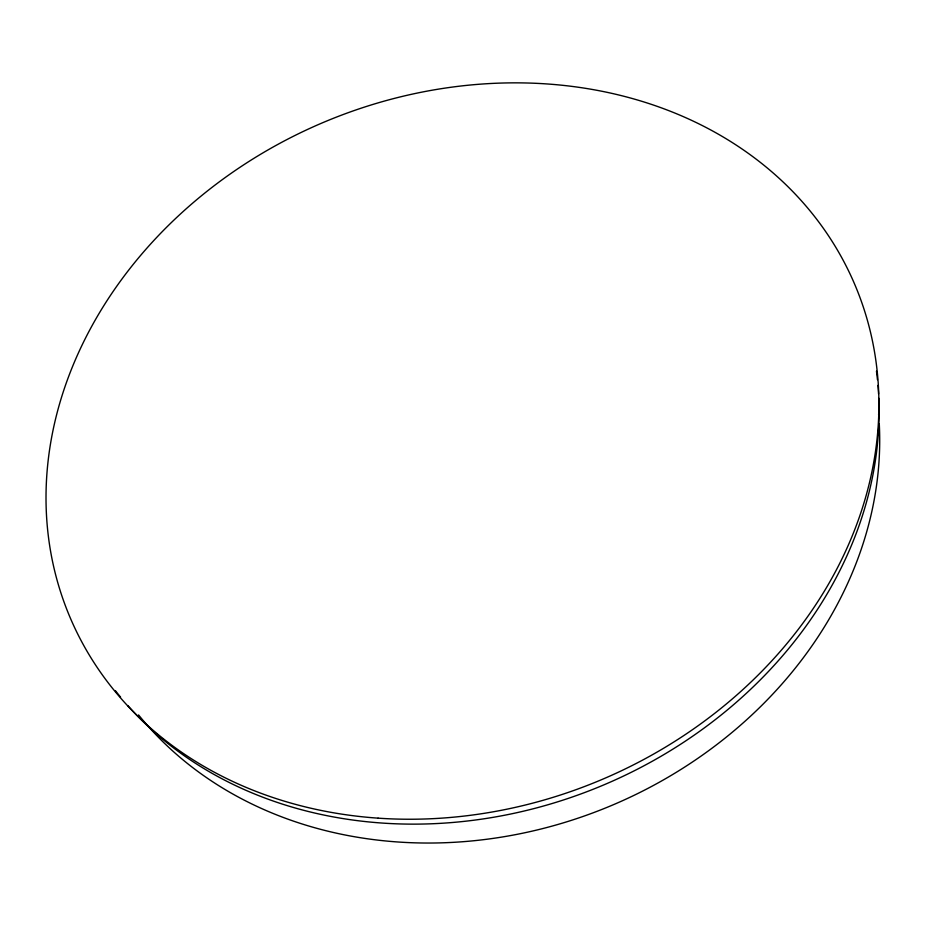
<?xml version="1.0" encoding="UTF-8"?>
<svg xmlns="http://www.w3.org/2000/svg" width="926" height="926" viewBox="0 0 926 926"><rect width="100%" height="100%" fill="white"/><g stroke="black" fill="none" stroke-linecap="round" stroke-linejoin="round"><path stroke-width="1.39" d="M878.6 414.084A412.718 350.109 -22.9 0 1 878.924 418.251M879.272 423.83A412.718 350.109 -22.9 0 1 600.731 809.891A412.718 350.109 -22.9 0 1 138.564 714.941M876.459 371.164A423.437 355.491 -22.9 0 1 877.443 379.66M877.975 385.366A423.437 355.491 -22.9 0 1 878.577 393.978M878.786 398.307A423.437 355.491 -22.9 0 1 598.289 787.193A423.437 355.491 -22.9 0 1 127.846 705.612M120.577 697.116A423.437 355.491 -22.9 0 1 115.345 690.611M378.086 818.156A426.203 356.846 -22.9 0 0 857.823 291.921A426.203 356.846 -22.9 0 0 151.47 243.063A426.203 356.846 -22.9 0 0 378.086 818.156"/></g></svg>
